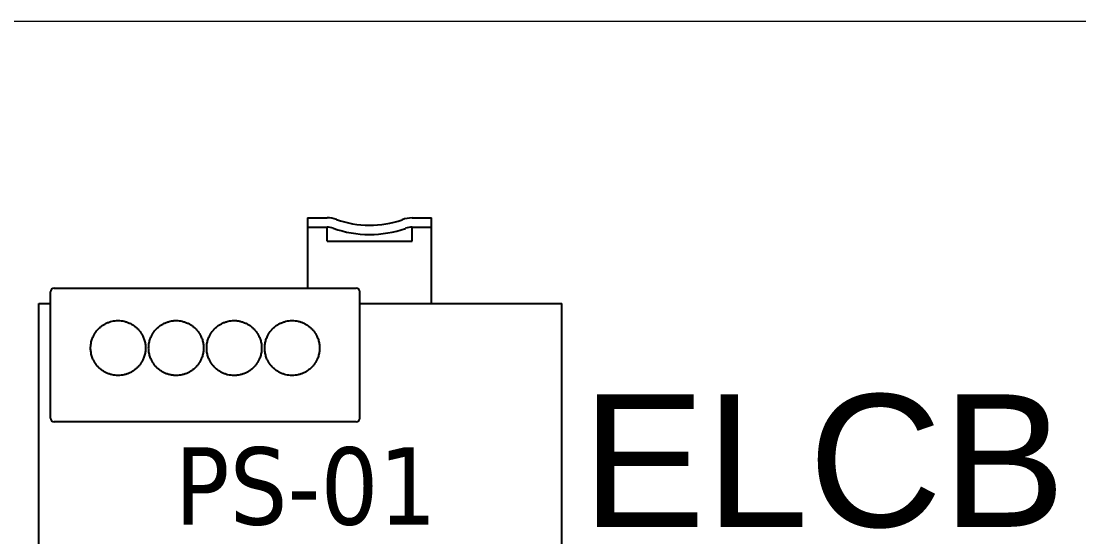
# Model space of a CAD drawing. Extents: x 867151 to 1787449, y -2071112 to -1028603.
# Drawn here: x 871336.7 to 871446, y -1032613.7 to -1032560.3 of the extents above; entities that cross this region are included whole.
import ezdxf

# ---------------------------------------------------------------- set-up
doc = ezdxf.new("R2010")
doc.units = 0
doc.header["$LTSCALE"] = 4
doc.header["$MEASUREMENT"] = 0
doc.layers.get('0').update_dxf_attribs({"linetype": 'CONTINUOUS'})
doc.layers.add('TXT', color=3, linetype='CONTINUOUS', lineweight=25)
doc.styles.add('ARIAL', font='arial.ttf')
doc.styles.add('Tahoma', font='tahoma.ttf')

msp = doc.modelspace()

# ---------------------------------------------------------------- linework, layer by layer
at = {"linetype": 'ByBlock', "lineweight": 18, "ltscale": 5}
msp.add_line((871092.02, -1032560.33), (871562.02, -1032560.33), dxfattribs=at)
at = {"linetype": 'Continuous'}
for p, q in [((871366.28, -1032580.68), (871366.28, -1032587.95)), ((871366.28, -1032580.68), (871368.28, -1032580.68)), ((871366.28, -1032581.64), (871368.28, -1032581.64)), ((871368.28, -1032583.08), (871368.28, -1032581.64)), ((871377.08, -1032580.68), (871379.08, -1032580.68)), ((871377.08, -1032583.08), (871377.08, -1032581.64)), ((871377.08, -1032581.64), (871379.08, -1032581.64)), ((871379.08, -1032589.55), (871379.08, -1032580.68)), ((871368.28, -1032583.08), (871377.08, -1032583.08)), ((871340.08, -1032587.95), (871371.28, -1032587.95)), ((871339.68, -1032601.39), (871339.68, -1032588.35)), ((871371.68, -1032601.39), (871371.68, -1032588.35)), ((871338.48, -1032709.55), (871338.48, -1032589.55)), ((871338.48, -1032589.55), (871339.68, -1032589.55)), ((871371.68, -1032589.55), (871392.55, -1032589.55)), ((871392.55, -1032709.55), (871392.55, -1032589.55)), ((871371.28, -1032601.79), (871340.08, -1032601.79))]:
    msp.add_line(p, q, dxfattribs=at)
for centre, radius, start, end in [((871368.28, -1032583.6), 2.92, 70.6023, 90), ((871368.28, -1032583.6), 1.96, 70.6023, 90), ((871372.68, -1032571.11), 10.33, 250.6023, 289.0198), ((871377.18, -1032584.15), 3.47, 91.6038, 109.0198), ((871377.18, -1032584.15), 2.51, 92.2166, 107.9657), ((871372.68, -1032571.11), 11.29, 250.6023, 289.2544), ((871340.08, -1032588.35), 0.4, 90, 180), ((871371.28, -1032588.35), 0.4, 0, 90), ((871340.08, -1032601.39), 0.4, 180, 270), ((871371.28, -1032601.39), 0.4, 270, 0)]:
    msp.add_arc(centre, radius, start, end, dxfattribs=at)
for points, start_tangent, end_tangent in [([(871343.84, -1032594.15), (871343.85, -1032593.93), (871343.86, -1032593.83), (871343.88, -1032593.72), (871343.91, -1032593.51), (871343.97, -1032593.31), (871344.04, -1032593.11), (871344.13, -1032592.91), (871344.2, -1032592.77), (871344.28, -1032592.63), (871344.37, -1032592.5), (871344.46, -1032592.37), (871344.68, -1032592.14), (871344.91, -1032591.92), (871345.17, -1032591.74), (871345.45, -1032591.59), (871345.6, -1032591.52), (871345.75, -1032591.46), (871346.05, -1032591.38), (871346.37, -1032591.32), (871346.68, -1032591.31), (871347, -1032591.32), (871347.32, -1032591.38), (871347.62, -1032591.47), (871347.91, -1032591.59), (871348.19, -1032591.74), (871348.45, -1032591.93), (871348.69, -1032592.14), (871348.9, -1032592.38), (871349.08, -1032592.64), (871349.24, -1032592.92), (871349.32, -1032593.11), (871349.39, -1032593.31), (871349.45, -1032593.52), (871349.49, -1032593.72), (871349.51, -1032593.93), (871349.52, -1032594.15)], (0.000061, 1), (-0.000053, -1)), ([(871349.84, -1032594.15), (871349.85, -1032593.93), (871349.87, -1032593.72), (871349.91, -1032593.51), (871349.97, -1032593.31), (871350.04, -1032593.11), (871350.12, -1032592.91), (871350.28, -1032592.63), (871350.46, -1032592.37), (871350.67, -1032592.14), (871350.91, -1032591.92), (871351.17, -1032591.74), (871351.45, -1032591.59), (871351.74, -1032591.47), (871352.05, -1032591.38), (871352.36, -1032591.32), (871352.52, -1032591.31), (871352.68, -1032591.31), (871353, -1032591.32), (871353.31, -1032591.38), (871353.62, -1032591.47), (871353.91, -1032591.59), (871354.05, -1032591.66), (871354.19, -1032591.74), (871354.45, -1032591.93), (871354.69, -1032592.14), (871354.9, -1032592.38), (871355.08, -1032592.64), (871355.16, -1032592.77), (871355.24, -1032592.92), (871355.32, -1032593.11), (871355.39, -1032593.31), (871355.45, -1032593.52), (871355.49, -1032593.72), (871355.51, -1032593.93), (871355.52, -1032594.15)], (0.000048, 1), (-0.000046, -1)), ([(871355.84, -1032594.15), (871355.85, -1032593.93), (871355.87, -1032593.72), (871355.91, -1032593.51), (871355.96, -1032593.31), (871356.03, -1032593.11), (871356.12, -1032592.92), (871356.27, -1032592.64), (871356.46, -1032592.38), (871356.67, -1032592.14), (871356.91, -1032591.93), (871357.17, -1032591.74), (871357.45, -1032591.59), (871357.59, -1032591.52), (871357.74, -1032591.47), (871357.89, -1032591.42), (871358.05, -1032591.38), (871358.36, -1032591.32), (871358.68, -1032591.31), (871358.84, -1032591.31), (871358.99, -1032591.32), (871359.15, -1032591.35), (871359.31, -1032591.38), (871359.61, -1032591.47), (871359.91, -1032591.59), (871360.19, -1032591.74), (871360.45, -1032591.92), (871360.68, -1032592.14), (871360.9, -1032592.38), (871361.08, -1032592.63), (871361.16, -1032592.77), (871361.24, -1032592.91), (871361.32, -1032593.11), (871361.39, -1032593.31), (871361.45, -1032593.51), (871361.49, -1032593.72), (871361.51, -1032593.93), (871361.52, -1032594.15)], (0.000046, 1), (-0.000048, -1)), ([(871361.84, -1032594.15), (871361.85, -1032593.93), (871361.87, -1032593.72), (871361.91, -1032593.51), (871361.97, -1032593.31), (871362.04, -1032593.11), (871362.12, -1032592.92), (871362.27, -1032592.64), (871362.46, -1032592.38), (871362.67, -1032592.14), (871362.91, -1032591.93), (871363.16, -1032591.74), (871363.44, -1032591.59), (871363.74, -1032591.47), (871364.04, -1032591.38), (871364.36, -1032591.32), (871364.67, -1032591.31), (871364.99, -1032591.32), (871365.3, -1032591.38), (871365.61, -1032591.46), (871365.76, -1032591.52), (871365.9, -1032591.59), (871366.18, -1032591.74), (871366.44, -1032591.92), (871366.68, -1032592.14), (871366.89, -1032592.37), (871366.99, -1032592.5), (871367.08, -1032592.63), (871367.16, -1032592.77), (871367.23, -1032592.91), (871367.32, -1032593.11), (871367.39, -1032593.31), (871367.44, -1032593.51), (871367.48, -1032593.72), (871367.51, -1032593.93), (871367.51, -1032594.15)], (0.000053, 1), (-0.000061, -1)), ([(871349.52, -1032594.15), (871349.51, -1032594.36), (871349.49, -1032594.57), (871349.45, -1032594.78), (871349.39, -1032594.98), (871349.32, -1032595.18), (871349.24, -1032595.38), (871349.08, -1032595.65), (871348.9, -1032595.91), (871348.69, -1032596.15), (871348.45, -1032596.36), (871348.19, -1032596.55), (871347.91, -1032596.7), (871347.62, -1032596.83), (871347.31, -1032596.91), (871347, -1032596.97), (871346.68, -1032596.99), (871346.37, -1032596.97), (871346.05, -1032596.92), (871345.75, -1032596.83), (871345.6, -1032596.77), (871345.45, -1032596.71), (871345.17, -1032596.55), (871344.91, -1032596.37), (871344.68, -1032596.16), (871344.46, -1032595.92), (871344.37, -1032595.79), (871344.28, -1032595.66), (871344.2, -1032595.52), (871344.12, -1032595.38), (871344.04, -1032595.19), (871343.97, -1032594.99), (871343.91, -1032594.78), (871343.88, -1032594.57), (871343.85, -1032594.36), (871343.84, -1032594.15)], (-0.000053, -1), (0.000061, 1)), ([(871355.52, -1032594.15), (871355.51, -1032594.36), (871355.49, -1032594.57), (871355.45, -1032594.78), (871355.39, -1032594.98), (871355.32, -1032595.18), (871355.24, -1032595.38), (871355.08, -1032595.66), (871354.9, -1032595.92), (871354.69, -1032596.15), (871354.45, -1032596.37), (871354.19, -1032596.55), (871353.91, -1032596.7), (871353.77, -1032596.77), (871353.62, -1032596.83), (871353.47, -1032596.88), (871353.31, -1032596.92), (871353, -1032596.97), (871352.68, -1032596.99), (871352.52, -1032596.98), (871352.36, -1032596.97), (871352.2, -1032596.95), (871352.05, -1032596.92), (871351.74, -1032596.83), (871351.45, -1032596.71), (871351.17, -1032596.55), (871350.91, -1032596.37), (871350.67, -1032596.16), (871350.46, -1032595.92), (871350.28, -1032595.66), (871350.19, -1032595.52), (871350.12, -1032595.38), (871350.04, -1032595.18), (871349.97, -1032594.98), (871349.91, -1032594.78), (871349.87, -1032594.57), (871349.85, -1032594.36), (871349.84, -1032594.15)], (-0.000046, -1), (0.000048, 1)), ([(871361.52, -1032594.15), (871361.51, -1032594.36), (871361.49, -1032594.57), (871361.45, -1032594.78), (871361.39, -1032594.98), (871361.32, -1032595.19), (871361.24, -1032595.38), (871361.08, -1032595.66), (871360.9, -1032595.92), (871360.68, -1032596.16), (871360.45, -1032596.37), (871360.19, -1032596.55), (871359.91, -1032596.71), (871359.61, -1032596.83), (871359.31, -1032596.92), (871358.99, -1032596.97), (871358.83, -1032596.98), (871358.68, -1032596.99), (871358.36, -1032596.97), (871358.04, -1032596.92), (871357.74, -1032596.83), (871357.45, -1032596.7), (871357.3, -1032596.63), (871357.17, -1032596.55), (871356.91, -1032596.37), (871356.67, -1032596.15), (871356.46, -1032595.92), (871356.27, -1032595.66), (871356.19, -1032595.52), (871356.12, -1032595.38), (871356.03, -1032595.18), (871355.96, -1032594.98), (871355.91, -1032594.78), (871355.87, -1032594.57), (871355.85, -1032594.36), (871355.84, -1032594.15)], (-0.000048, -1), (0.000046, 1)), ([(871367.51, -1032594.15), (871367.51, -1032594.36), (871367.5, -1032594.47), (871367.48, -1032594.57), (871367.44, -1032594.78), (871367.39, -1032594.99), (871367.32, -1032595.19), (871367.23, -1032595.38), (871367.16, -1032595.52), (871367.08, -1032595.66), (871366.99, -1032595.79), (871366.89, -1032595.92), (871366.68, -1032596.16), (871366.44, -1032596.37), (871366.18, -1032596.55), (871365.9, -1032596.71), (871365.76, -1032596.77), (871365.61, -1032596.83), (871365.3, -1032596.92), (871364.99, -1032596.97), (871364.67, -1032596.99), (871364.35, -1032596.97), (871364.04, -1032596.91), (871363.74, -1032596.83), (871363.44, -1032596.7), (871363.16, -1032596.55), (871362.91, -1032596.36), (871362.67, -1032596.15), (871362.46, -1032595.91), (871362.27, -1032595.65), (871362.12, -1032595.38), (871362.03, -1032595.18), (871361.97, -1032594.98), (871361.91, -1032594.78), (871361.87, -1032594.57), (871361.85, -1032594.36), (871361.84, -1032594.15)], (-0.000061, -1), (0.000053, 1))]:
    msp.add_spline(points, degree=3, dxfattribs=dict(at, start_tangent=start_tangent, end_tangent=end_tangent))

# ---------------------------------------------------------------- texts
at = {"color": 3, "style": 'Tahoma'}
msp.add_text('PS-01', height=8, dxfattribs=at).set_placement((871352.52, -1032612.41))
at = {"layer": 'TXT', "style": 'ARIAL'}
msp.add_text('ELCB', height=13.709, dxfattribs=at).set_placement((871394.63, -1032612.65))

doc.saveas('drawing.dxf')
